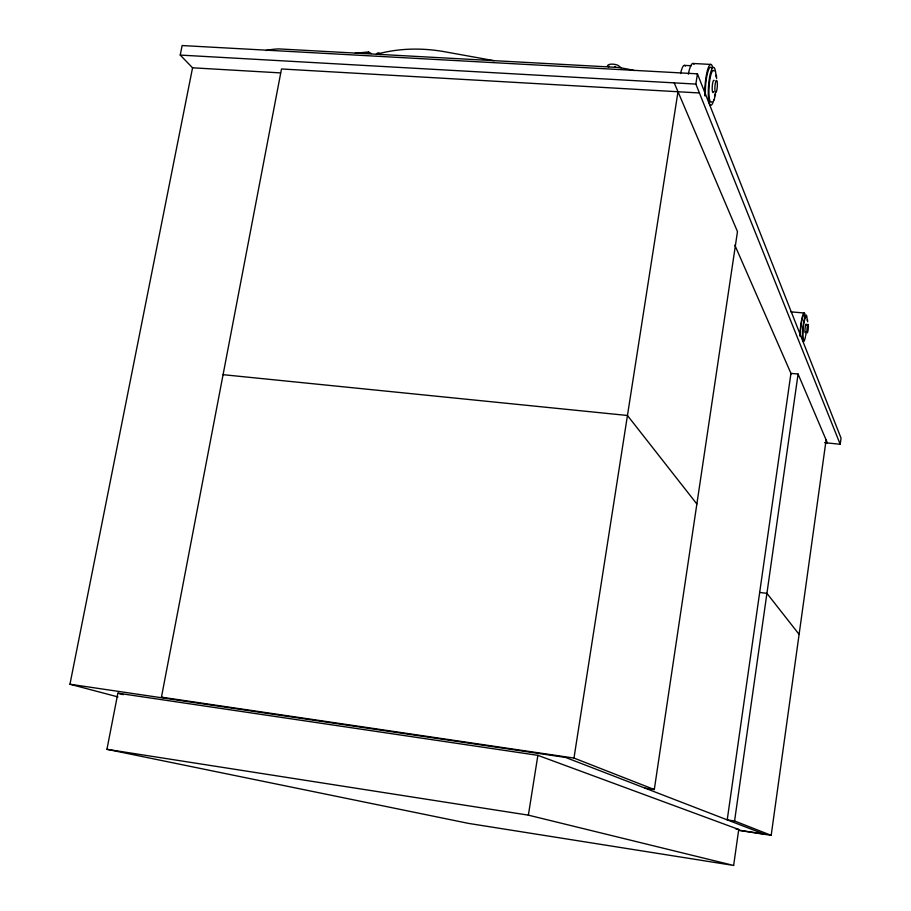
<?xml version="1.0" encoding="UTF-8"?>
<svg xmlns="http://www.w3.org/2000/svg" width="911" height="911" viewBox="0 0 911 911"><rect width="100%" height="100%" fill="white"/><g stroke="black" fill="none" stroke-linecap="round" stroke-linejoin="round"><path stroke-width="1.37" d="M355.301 53.225L368.534 51.973L368.443 53.02L364.332 53.316M738.912 830.376L771.184 835.341L826.118 439.922M824.58 442.666L840.204 444.261L841.047 438.134L697.439 73.837L182.132 45.55L180.23 55.081L192.563 67.801L280.542 72.903M734.573 820.993L798.082 374.045L790.942 373.373L727.217 819.877L734.573 820.993L771.184 835.341M733.64 865.45L738.741 829.465L537.877 755.344L117.872 693.191L106.94 749.309L468.596 823.407L733.64 865.45L528.369 815.151L106.94 749.309M645.113 788.163L654.303 789.541L737.477 231.588L674.22 82.867M840.204 444.261L695.856 84.085L697.439 73.837M654.303 789.541L573.976 758.066L677.989 91.738M528.369 815.151L537.877 755.344M165.904 698.407L161.452 697.166L281.499 68.974L699.409 92.968M117.986 696.926L69.953 684.229L192.563 67.801M715.534 94.345L714.019 100.13M377.621 54.022L378.156 53.84C400.464 47.907 423.911 47.816 446.492 52.075L494.069 60.673M378.156 53.84L379.306 54.102M692.941 63.474L710.819 64.43M684.423 65.376L691.392 65.751M180.23 55.081L695.856 84.085M803.946 312.974L790.976 311.869A15.293 2.312 -84.3 0 1 791.568 311.972M223.081 374.672L627.451 415.484L696.869 503.999M759.683 592.457L766.925 593.346L799.106 634.375M161.452 697.166L573.976 758.066M69.953 684.229L565.537 757.428L763.828 834.009L738.593 830.126M735.929 829.033L738.741 829.465M117.872 693.191L123.349 694.66M368.534 51.973L371.267 53.555M621.165 67.801L618 65.319A6.696 2.608 9.2 0 0 610.632 64.203A6.696 2.608 9.2 0 0 607.591 66.457M734.835 245.127L791.215 373.988M798.082 374.045L827.404 442.962M716.399 75.249L716.65 78.551M807.567 319.715L807.647 321.822M804.96 314.215A15.316 2.221 -84.3 0 0 802.58 315.81L801.896 318.565A15.316 2.221 -84.3 0 0 800.006 336.113M804.675 315.98A13.369 1.936 -84.3 0 0 802.602 317.381L801.999 319.784A13.369 1.936 -84.3 0 0 800.348 336.057M806.417 325.056A4.316 0.615 -84.3 0 0 805.677 324.942L805.483 325.717A4.316 0.615 -84.3 0 0 804.96 331.376A4.316 0.615 -84.3 0 0 805.734 331.866M803.912 339.404A11.217 1.617 -84.3 0 1 802.864 333.711A11.217 1.617 -84.3 0 1 804.231 321.321L804.743 319.305A11.217 1.617 -84.3 0 1 806.144 317.301M807.135 320.478A13.369 1.924 -84.3 0 0 804.732 317.563L804.128 319.966A13.369 1.924 -84.3 0 0 802.58 338.71A13.369 1.924 -84.3 0 0 805.506 336.592M806.053 333.631A13.369 1.924 -84.3 0 1 805.7 335.658M634.284 70.557A60.149 22.729 9.1 0 0 617.669 67.414L278.88 48.909A58.384 20.634 12.6 0 0 265.944 50.538M614.663 66.902A3.735 0.888 -86.5 0 1 615.244 66.594M608.662 66.947A3.724 0.9 -86.6 0 1 609.402 66.275M680.574 73.506A19.336 3.997 -86 0 1 681.2 70.921L682.237 67.87A19.336 3.997 -86 0 1 685.414 66.093M688.352 74.19A21.705 4.407 -86 0 1 689.376 69.692L690.527 66.264A21.705 4.407 -86 0 1 694.034 64.282M712.732 67.471A21.75 4.236 -85.9 0 0 708.485 67.232L707.357 70.671A21.75 4.236 -85.9 0 0 704.795 95.814M705.41 95.678A18.983 3.701 -85.9 0 1 707.608 72.652L708.587 69.657A18.983 3.701 -85.9 0 1 711.537 67.904M713.666 91.715A6.138 1.184 -85.9 0 1 712.243 90.132A6.138 1.184 -85.9 0 1 712.903 82.07L713.222 81.102A6.138 1.184 -85.9 0 1 714.167 80.51M711.947 101.656A15.931 3.086 -85.9 0 1 708.974 94.254A15.931 3.086 -85.9 0 1 710.819 75.009L711.639 72.493A15.931 3.086 -85.9 0 1 714.099 71.012M716.046 76.979A18.994 3.678 -85.9 0 0 711.525 69.817L710.546 72.812A18.994 3.678 -85.9 0 0 708.656 99.675A18.994 3.678 -85.9 0 0 713.882 99.675M715.089 93.582A18.994 3.678 -85.9 0 1 714.725 95.78M376.972 54.204A3.53 2.38 78.3 0 1 379.898 54.25M376.254 54.501A4.077 2.744 78.3 0 1 380.673 54.569M807.624 325.102L807.431 325.887A4.316 0.615 -84.3 0 0 807.089 332.754A4.316 0.615 -84.3 0 0 808.33 327.732A4.316 0.615 -84.3 0 0 807.624 325.102M715.909 81.25L715.59 82.218A6.138 1.173 -85.8 0 0 715.306 92.307A6.138 1.173 -85.8 0 0 717.333 86.055A6.138 1.173 -85.8 0 0 715.909 81.25"/></g></svg>
